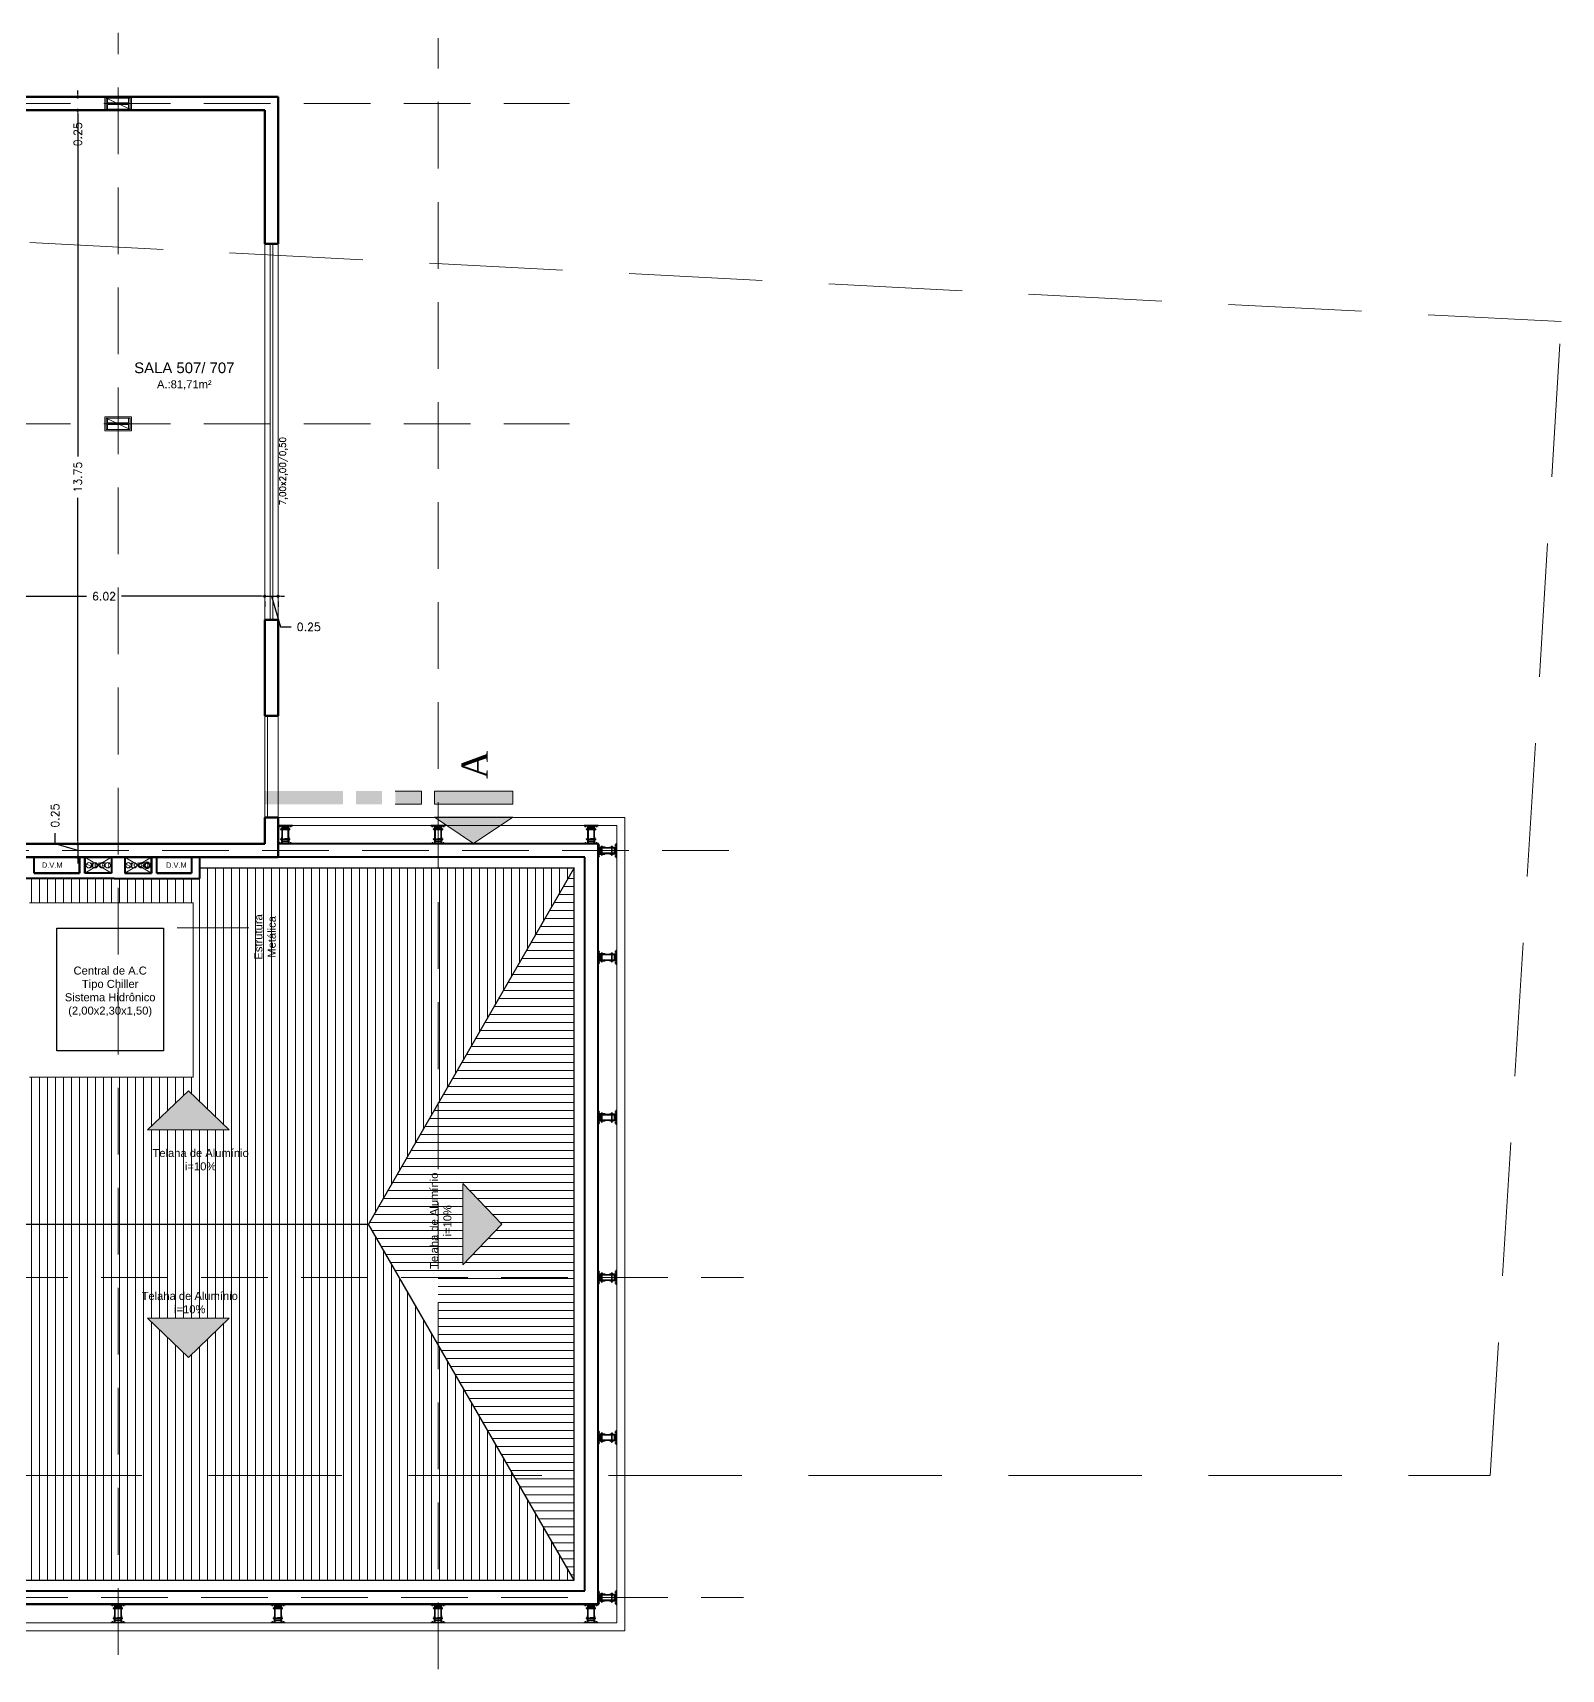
# Model space of a CAD drawing. Header units: millimetres. Extents: x 705 to 840, y 133 to 501.
# Drawn here: x 757.59 to 786.25, y 237.6 to 268.27 of the extents above; entities that cross this region are included whole.
import ezdxf

# ---------------------------------------------------------------- set-up
doc = ezdxf.new("R2010")
doc.units = ezdxf.units.MM
doc.header["$LTSCALE"] = 10
doc.linetypes.add('DASHED2', pattern=[0.375, 0.25, -0.125])
doc.layers.get('0').update_dxf_attribs({"color": 90})
doc.layers.add('ACCESORIO', color=90, linetype='Continuous')
for name, color, linetype, lineweight in [('cinza 03', 252, 'Continuous', 13), ('COTA', 90, 'Continuous', 9), ('linha estutura', 252, 'Continuous', 13), ('PAREDES 2', 50, 'Continuous', 50), ('Pilares', 16, 'Continuous', 20), ('pn 02', 16, 'Continuous', 20), ('pn 04', 130, 'Continuous', 40), ('PN-01', 90, 'Continuous', 13), ('PN-03', 180, 'Continuous', 30), ('recuos', 16, 'Continuous', 20), ('texto', 16, 'Continuous', 20)]:
    doc.layers.add(name, color=color, linetype=linetype, lineweight=lineweight)
doc.styles.get("Standard").update_dxf_attribs({"font": 'simplex.shx'})
doc.dimstyles.new('1-100', dxfattribs={"dimtxt": 0.15, "dimasz": 0.06, "dimexe": 0.2, "dimexo": 0.1, "dimgap": 0.1, "dimtad": 0, "dimzin": 0, "dimdsep": 46, "dimtxsty": 'Standard', "dimblk": 'DOT', "dimcen": 0.09, "dimclrd": 90, "dimclre": 90, "dimclrt": 16, "dimadec": 0, "dimazin": 0, "dimtfac": 1, "dimtofl": 0, "dimtmove": 0, "dimatfit": 3, "dimldrblk": 'DOT', "dimfxl": 0, "dimtolj": 1, "dimtzin": 0, "dimarcsym": 0})

# ---------------------------------------------------------------- blocks, each defined once
blk = doc.blocks.new('BLO253')
blk.add_lwpolyline([(39.6, 2, -0.4142136), (40.6, 1, 0.4142136), (41.6, 0), (91.5, 0, 0.4142136), (92.5, 1), (92.5, 4, 0.4142136), (91.5, 5), (49.6, 5, -0.4142136), (44.6, 10), (44.6, 89, 0.4142136), (43.6, 90), (41.6, 90, 0.4142136), (40.6, 89), (40.6, 6.5, -0.4142136), (39.1, 5), (-39.1, 5, -0.4142136), (-40.6, 6.5), (-40.6, 89, 0.4142136), (-41.6, 90), (-43.6, 90, 0.4142136), (-44.6, 89), (-44.6, 10, -0.4142136), (-49.6, 5), (-91.5, 5, 0.4142136), (-92.5, 4), (-92.5, 1, 0.4142136), (-91.5, 0), (-41.6, 0, 0.4142136), (-40.6, 1, -0.4142136), (-39.6, 2)], format="xyb", close=True)
blk = doc.blocks.new('CAB-BUL')
for p, q in [((-6, 11), (6, 11)), ((-4, 2), (-4, 9)), ((-4, 1), (-4, 2)), ((4, 2), (4, 9)), ((4, 1), (4, 2))]:
    blk.add_line(p, q)
blk.add_lwpolyline([(-9, 1), (9, 1), (9, 0), (-9, 0)], close=True)
blk.add_lwpolyline([(8, 9, 0.888889), (4, 9, 0.50025), (-4, 9, 0.88987), (-8, 9), (-8, 2), (8, 2)], format="xyb", close=True)
blk = doc.blocks.new('TUERCA')
for p, q in [((-7, -2), (7, -2)), ((7, -10), (-7, -10)), ((-5, -11), (3, -10)), ((-5, -12), (4, -11)), ((-5, -13), (4, -12)), ((-5, -14), (4, -13)), ((-5, -16), (4, -14)), ((-4, -8), (-4, -3)), ((-3, -16), (4, -16)), ((4, -3), (4, -8))]:
    blk.add_line(p, q)
blk.add_lwpolyline([(-9, 0), (9, 0), (9, -2), (-9, -2)], close=True)
blk.add_lwpolyline([(-4, -8, -0.666895), (-9, -8), (-9, -3, -0.666895), (-4, -3, -0.349005), (4, -3, -0.666667), (9, -3), (9, -8, -0.666667), (4, -8, -0.349005)], format="xyb", close=True)
blk.add_lwpolyline([(-4, -10), (-3, -10), (-5, -11), (-3, -11), (-5, -12), (-3, -12), (-5, -13), (-3, -14), (-5, -14), (-3, -15), (-5, -16), (-3, -16), (3, -16), (4, -16), (3, -15), (4, -14), (3, -14), (4, -13), (3, -13), (4, -12), (3, -11), (4, -11), (3, -10), (4, -10)])
blk = doc.blocks.new('fixação madeira')
at = {"layer": 'ACCESORIO'}
for p, q in [((-0.052, -0.063), (-0.05, -0.076)), ((-0.052, -0.251), (-0.05, -0.264)), ((-0.05, -0.063), (-0.048, -0.076)), ((-0.05, -0.251), (-0.048, -0.264)), ((-0.048, -0.063), (-0.047, -0.076)), ((-0.048, -0.251), (-0.047, -0.264)), ((-0.047, -0.063), (-0.045, -0.076)), ((-0.047, -0.251), (-0.045, -0.264)), ((-0.045, -0.063), (-0.043, -0.076)), ((-0.045, -0.251), (-0.043, -0.264)), ((-0.043, -0.063), (-0.041, -0.076)), ((-0.043, -0.251), (-0.041, -0.264)), ((-0.041, -0.063), (-0.039, -0.076)), ((-0.041, -0.251), (-0.039, -0.264)), ((-0.039, -0.063), (-0.038, -0.076)), ((-0.039, -0.251), (-0.038, -0.264)), ((-0.038, -0.063), (-0.036, -0.076)), ((-0.038, -0.251), (-0.036, -0.264)), ((-0.036, -0.063), (-0.034, -0.076)), ((-0.036, -0.251), (-0.034, -0.264)), ((-0.034, -0.063), (-0.032, -0.076)), ((-0.034, -0.251), (-0.032, -0.264)), ((-0.032, -0.063), (-0.03, -0.076)), ((-0.032, -0.251), (-0.03, -0.264)), ((-0.03, -0.063), (-0.029, -0.076)), ((-0.03, -0.251), (-0.029, -0.264)), ((-0.029, -0.063), (-0.027, -0.076)), ((-0.029, -0.251), (-0.027, -0.264)), ((-0.027, -0.063), (-0.025, -0.076)), ((-0.027, -0.251), (-0.025, -0.264)), ((-0.025, -0.063), (-0.023, -0.076)), ((-0.025, -0.251), (-0.023, -0.264)), ((-0.023, -0.063), (-0.021, -0.076)), ((-0.023, -0.251), (-0.021, -0.264)), ((-0.021, -0.063), (-0.02, -0.076)), ((-0.021, -0.251), (-0.02, -0.264)), ((-0.02, -0.063), (-0.018, -0.076)), ((-0.02, -0.251), (-0.018, -0.264)), ((-0.018, -0.063), (-0.016, -0.076)), ((-0.018, -0.251), (-0.016, -0.264)), ((-0.016, -0.063), (-0.014, -0.076)), ((-0.016, -0.251), (-0.014, -0.264)), ((-0.014, -0.063), (-0.012, -0.076)), ((-0.014, -0.251), (-0.012, -0.264)), ((-0.012, -0.076), (-0.012, -0.063)), ((-0.012, -0.264), (-0.012, -0.251))]:
    blk.add_line(p, q, dxfattribs=at)
for points in [[(-0.06, -0.034), (0.057, -0.034), (0.057, -0.308), (-0.06, -0.308)], [(-0.052, -0.042), (0.049, -0.042), (0.049, -0.3), (-0.052, -0.3)]]:
    blk.add_lwpolyline(points, close=True, dxfattribs=at)
for points in [[(0.049, -0.063), (-0.014, -0.063), (-0.015, -0.066), (-0.016, -0.063), (-0.017, -0.066), (-0.018, -0.063), (-0.018, -0.066), (-0.02, -0.063), (-0.02, -0.066), (-0.021, -0.063), (-0.022, -0.066), (-0.023, -0.063), (-0.024, -0.066), (-0.025, -0.063), (-0.026, -0.066), (-0.027, -0.063), (-0.027, -0.066), (-0.029, -0.063), (-0.029, -0.066), (-0.03, -0.063), (-0.031, -0.066), (-0.032, -0.063), (-0.033, -0.066), (-0.034, -0.063), (-0.035, -0.066), (-0.036, -0.063), (-0.036, -0.066), (-0.038, -0.063), (-0.038, -0.066), (-0.039, -0.063), (-0.04, -0.066), (-0.041, -0.063), (-0.042, -0.066), (-0.043, -0.063), (-0.044, -0.066), (-0.045, -0.063), (-0.045, -0.066), (-0.047, -0.063), (-0.047, -0.066), (-0.048, -0.063), (-0.049, -0.066), (-0.05, -0.063), (-0.051, -0.066), (-0.052, -0.063)], [(-0.052, -0.076), (-0.051, -0.074), (-0.05, -0.076), (-0.05, -0.074), (-0.048, -0.076), (-0.048, -0.074), (-0.047, -0.076), (-0.046, -0.074), (-0.045, -0.076), (-0.044, -0.074), (-0.043, -0.076), (-0.042, -0.074), (-0.041, -0.076), (-0.041, -0.074), (-0.039, -0.076), (-0.039, -0.074), (-0.038, -0.076), (-0.037, -0.074), (-0.036, -0.076), (-0.035, -0.074), (-0.034, -0.076), (-0.033, -0.074), (-0.032, -0.076), (-0.032, -0.074), (-0.03, -0.076), (-0.03, -0.074), (-0.029, -0.076), (-0.028, -0.074), (-0.027, -0.076), (-0.026, -0.074), (-0.025, -0.076), (-0.024, -0.074), (-0.023, -0.076), (-0.023, -0.074), (-0.021, -0.076), (-0.021, -0.074), (-0.02, -0.076), (-0.019, -0.074), (-0.018, -0.076), (-0.017, -0.074), (-0.016, -0.076), (-0.015, -0.074), (-0.014, -0.076), (-0.014, -0.074), (-0.012, -0.076), (0.049, -0.076)], [(0.049, -0.251), (-0.014, -0.251), (-0.015, -0.253), (-0.016, -0.251), (-0.017, -0.253), (-0.018, -0.251), (-0.018, -0.253), (-0.02, -0.251), (-0.02, -0.253), (-0.021, -0.251), (-0.022, -0.253), (-0.023, -0.251), (-0.024, -0.253), (-0.025, -0.251), (-0.026, -0.253), (-0.027, -0.251), (-0.027, -0.253), (-0.029, -0.251), (-0.029, -0.253), (-0.03, -0.251), (-0.031, -0.253), (-0.032, -0.251), (-0.033, -0.253), (-0.034, -0.251), (-0.035, -0.253), (-0.036, -0.251), (-0.036, -0.253), (-0.038, -0.251), (-0.038, -0.253), (-0.039, -0.251), (-0.04, -0.253), (-0.041, -0.251), (-0.042, -0.253), (-0.043, -0.251), (-0.044, -0.253), (-0.045, -0.251), (-0.045, -0.253), (-0.047, -0.251), (-0.047, -0.253), (-0.048, -0.251), (-0.049, -0.253), (-0.05, -0.251), (-0.051, -0.253), (-0.052, -0.251)], [(-0.052, -0.264), (-0.051, -0.262), (-0.05, -0.264), (-0.05, -0.262), (-0.048, -0.264), (-0.048, -0.262), (-0.047, -0.264), (-0.046, -0.262), (-0.045, -0.264), (-0.044, -0.262), (-0.043, -0.264), (-0.042, -0.262), (-0.041, -0.264), (-0.041, -0.262), (-0.039, -0.264), (-0.039, -0.262), (-0.038, -0.264), (-0.037, -0.262), (-0.036, -0.264), (-0.035, -0.262), (-0.034, -0.264), (-0.033, -0.262), (-0.032, -0.264), (-0.032, -0.262), (-0.03, -0.264), (-0.03, -0.262), (-0.029, -0.264), (-0.028, -0.262), (-0.027, -0.264), (-0.026, -0.262), (-0.025, -0.264), (-0.024, -0.262), (-0.023, -0.264), (-0.023, -0.262), (-0.021, -0.264), (-0.021, -0.262), (-0.02, -0.264), (-0.019, -0.262), (-0.018, -0.264), (-0.017, -0.262), (-0.016, -0.264), (-0.015, -0.262), (-0.014, -0.264), (-0.014, -0.262), (-0.012, -0.264), (0.049, -0.264)]]:
    blk.add_lwpolyline(points, dxfattribs=at)
at = {"layer": 'ACCESORIO', "xscale": 0.001440000000002328, "yscale": 0.001440000000002328, "zscale": 0.00144, "rotation": 180}
blk.add_blockref('BLO253', (-0.001, 0.001), dxfattribs=at)
at = {"layer": 'ACCESORIO', "xscale": -0.001440000000002328, "yscale": 0.001440000000002328, "zscale": 0.00144}
blk.add_blockref('BLO253', (-0.001, -0.345), dxfattribs=at)
at = {"layer": 'ACCESORIO', "linetype": 'Continuous', "xscale": 0.001440000000002328, "yscale": 0.001440000000002328, "zscale": 0.00144}
for name, p, rotation in [('CAB-BUL', (-0.105, -0.006), 180), ('TUERCA', (-0.066, -0.07), 270), ('CAB-BUL', (0.063, -0.07), 270), ('CAB-BUL', (0.063, -0.258), 270), ('CAB-BUL', (0.1, -0.006), 180)]:
    blk.add_blockref(name, p, dxfattribs=dict(at, rotation=rotation))
at = {"layer": 'ACCESORIO', "color": 252, "linetype": 'Continuous', "xscale": 0.001440000000002328, "yscale": 0.001440000000002328, "zscale": 0.00144, "rotation": 270}
blk.add_blockref('TUERCA', (-0.066, -0.258), dxfattribs=at)
at = {"layer": 'ACCESORIO', "linetype": 'Continuous', "xscale": -0.001440000000002328, "yscale": 0.001440000000002328, "zscale": 0.00144}
for p in [(-0.105, -0.338), (0.1, -0.338)]:
    blk.add_blockref('CAB-BUL', p, dxfattribs=at)
blk = doc.blocks.new('_DOT')
at = {"color": 0, "linetype": 'ByBlock'}
blk.add_line((-0.5, 0), (-1, 0), dxfattribs=at)
at = {"color": 0, "linetype": 'ByBlock', "const_width": 0.5}
blk.add_lwpolyline([(-0.25, 0, 1), (0.25, 0, 1)], format="xyb", close=True, dxfattribs=at)
blk = doc.blocks.new('*D131')
at = {"layer": 'linha estutura', "color": 90, "lineweight": -2}
for p, q in [((755.976, 257.707), (758.6, 257.707)), ((761.881, 257.707), (759.257, 257.707)), ((755.916, 257.607), (755.916, 257.507)), ((761.941, 257.607), (761.941, 257.507))]:
    blk.add_line(p, q, dxfattribs=at)
at = {"layer": 'linha estutura', "color": 90, "lineweight": -2, "xscale": 0.06, "yscale": 0.06, "zscale": 0.06, "rotation": 180}
blk.add_blockref('_DOT', (755.916, 257.707), dxfattribs=at)
at = {"layer": 'linha estutura', "color": 90, "lineweight": -2, "xscale": 0.06, "yscale": 0.06, "zscale": 0.06}
blk.add_blockref('_DOT', (761.941, 257.707), dxfattribs=at)
at = {"layer": 'linha estutura', "color": 16, "insert": (758.928, 257.707), "char_height": 0.15, "attachment_point": 5}
blk.add_mtext('\\A1;6.02', dxfattribs=at)
blk = doc.blocks.new('*D132')
at = {"layer": 'linha estutura', "color": 90, "lineweight": -2}
for p, q in [((761.881, 257.707), (761.821, 257.707)), ((761.941, 257.707), (762.191, 257.707)), ((762.066, 257.707), (762.238, 257.132)), ((762.251, 257.707), (762.311, 257.707)), ((761.941, 257.607), (761.941, 257.507)), ((762.191, 257.607), (762.191, 257.507)), ((762.238, 257.132), (762.438, 257.132))]:
    blk.add_line(p, q, dxfattribs=at)
at = {"layer": 'linha estutura', "color": 90, "lineweight": -2, "xscale": 0.06, "yscale": 0.06, "zscale": 0.06}
blk.add_blockref('_DOT', (761.941, 257.707), dxfattribs=at)
at = {"layer": 'linha estutura', "color": 90, "lineweight": -2, "xscale": 0.06, "yscale": 0.06, "zscale": 0.06, "rotation": 180}
blk.add_blockref('_DOT', (762.191, 257.707), dxfattribs=at)
at = {"layer": 'linha estutura', "color": 16, "insert": (762.767, 257.132), "char_height": 0.15, "attachment_point": 5}
blk.add_mtext('\\A1;0.25', dxfattribs=at)
blk = doc.blocks.new('*D140')
at = {"layer": 'linha estutura', "color": 90, "lineweight": -2}
for p, q in [((758.435, 267.126), (758.435, 267.186)), ((758.221, 267.066), (758.635, 267.066)), ((758.221, 266.816), (758.635, 266.816)), ((758.435, 266.756), (758.435, 266.696))]:
    blk.add_line(p, q, dxfattribs=at)
at = {"layer": 'linha estutura', "color": 90, "lineweight": -2, "xscale": 0.06, "yscale": 0.06, "zscale": 0.06}
for p, rotation in [((758.435, 267.066), 270), ((758.435, 266.816), 90)]:
    blk.add_blockref('_DOT', p, dxfattribs=dict(at, rotation=rotation))
at = {"layer": 'linha estutura', "color": 16, "insert": (758.435, 266.367), "char_height": 0.15, "attachment_point": 5, "rotation": 90}
blk.add_mtext('\\A1;0.25', dxfattribs=at)
blk = doc.blocks.new('*D141')
at = {"layer": 'linha estutura', "color": 90, "lineweight": -2}
for p, q in [((758.221, 266.816), (758.635, 266.816)), ((758.435, 266.756), (758.435, 260.326)), ((758.435, 253.126), (758.435, 259.555)), ((758.335, 253.066), (758.235, 253.066))]:
    blk.add_line(p, q, dxfattribs=at)
at = {"layer": 'linha estutura', "color": 90, "lineweight": -2, "xscale": 0.06, "yscale": 0.06, "zscale": 0.06}
for p, rotation in [((758.435, 266.816), 90), ((758.435, 253.066), 270)]:
    blk.add_blockref('_DOT', p, dxfattribs=dict(at, rotation=rotation))
at = {"layer": 'linha estutura', "color": 16, "insert": (758.435, 259.941), "char_height": 0.15, "attachment_point": 5, "rotation": 90}
blk.add_mtext('\\A1;13.75', dxfattribs=at)
blk = doc.blocks.new('*D142')
at = {"layer": 'linha estutura', "color": 90, "lineweight": -2}
for p, q in [((758.01, 253.068), (758.01, 253.268)), ((758.435, 252.941), (758.01, 253.068)), ((758.335, 253.066), (758.235, 253.066)), ((758.435, 253.126), (758.435, 253.186)), ((758.435, 253.066), (758.435, 252.816)), ((758.335, 252.816), (758.235, 252.816)), ((758.435, 252.756), (758.435, 252.696))]:
    blk.add_line(p, q, dxfattribs=at)
at = {"layer": 'linha estutura', "color": 90, "lineweight": -2, "xscale": 0.06, "yscale": 0.06, "zscale": 0.06}
for p, rotation in [((758.435, 253.066), 270), ((758.435, 252.816), 90)]:
    blk.add_blockref('_DOT', p, dxfattribs=dict(at, rotation=rotation))
at = {"layer": 'linha estutura', "color": 16, "insert": (758.01, 253.597), "char_height": 0.15, "attachment_point": 5, "rotation": 90}
blk.add_mtext('\\A1;0.25', dxfattribs=at)

msp = doc.modelspace()

# ---------------------------------------------------------------- hatches: boundary and pattern name
at = {"layer": 'cinza 03'}
h = msp.add_hatch(dxfattribs=at)
h.set_pattern_fill('_USER', color=256, scale=0.15, angle=90, style=0, pattern_type=0)
h.set_pattern_definition([(90, (759.06589, 189.11928), (-0.15, 9e-18), [])])
h.paths.add_polyline_path([(765.191, 252.616), (760.716, 252.616), (760.716, 252.416), (759.191, 252.416), (759.191, 251.964), (760.597, 251.964), (760.597, 248.696), (759.191, 248.696), (759.191, 245.941), (763.887, 245.941), (765.191, 248.199)])
h.paths.add_polyline_path([(761.272, 247.706), (759.745, 247.706), (760.509, 248.441)], flags=16)
h.paths.add_polyline_path([(759.191, 248.696), (757.531, 248.696), (755.779, 248.696), (757.37, 245.941), (759.191, 245.941)])
h.paths.add_polyline_path([(757.466, 252.616), (755.416, 252.616), (755.416, 251.964), (757.531, 251.964), (759.191, 251.964), (759.191, 252.416), (759.116, 252.416), (757.466, 252.416)])
h.paths.add_polyline_path([(754.466, 252.616), (753.816, 252.616), (753.816, 252.096), (754.466, 250.971)])
h.paths.add_polyline_path([(767.741, 252.616), (765.191, 252.616), (765.191, 248.199)])
h.paths.add_polyline_path([(759.191, 245.941), (757.37, 245.941), (756.792, 244.941), (759.191, 244.941)])
h.paths.add_polyline_path([(759.191, 244.941), (756.792, 244.941), (754.649, 241.229), (759.191, 241.229)])
h.paths.add_polyline_path([(759.191, 241.229), (754.649, 241.229), (753.516, 239.266), (759.191, 239.266)])
h.paths.add_polyline_path([(765.191, 241.229), (759.191, 241.229), (759.191, 239.266), (765.191, 239.266)])
h.paths.add_polyline_path([(765.191, 243.682), (764.464, 244.941), (759.191, 244.941), (759.191, 241.229), (765.191, 241.229)])
h.paths.add_polyline_path([(760.509, 243.441), (759.745, 244.175), (761.272, 244.175)], flags=16)
h.paths.add_polyline_path([(763.887, 245.941), (759.191, 245.941), (759.191, 244.941), (764.464, 244.941)])
h.paths.add_polyline_path([(765.191, 243.682), (765.191, 241.229), (766.607, 241.229)])
h.paths.add_polyline_path([(766.607, 241.229), (765.191, 241.229), (765.191, 239.266), (767.741, 239.266)])
h.paths.add_polyline_path([(759.805, 247.386), (761.673, 247.386), (761.673, 246.902), (759.805, 246.902)], flags=24)
h.paths.add_polyline_path([(761.709, 250.874), (761.709, 251.773), (762.188, 251.773), (762.188, 250.874)], flags=24)
h.paths.add_polyline_path([(759.601, 244.706), (761.469, 244.706), (761.469, 244.222), (759.601, 244.222)], flags=24)
h = msp.add_hatch(dxfattribs=at)
h.set_pattern_fill('_USER', color=256, scale=0.15, style=0, pattern_type=0)
h.set_pattern_definition([(0, (759.06589, 189.11928), (0, 0.15), [])])
h.paths.add_polyline_path([(754.466, 250.971), (753.816, 252.096), (753.816, 244.941), (756.792, 244.941), (757.37, 245.941), (755.779, 248.696), (754.466, 248.696)])
h.paths.add_polyline_path([(755.603, 246.704), (755.603, 245.177), (754.868, 245.941)], flags=16)
h.paths.add_polyline_path([(756.792, 244.941), (753.816, 244.941), (753.816, 241.941), (753.516, 241.941), (753.516, 241.229), (754.649, 241.229)])
h.paths.add_polyline_path([(754.649, 241.229), (753.516, 241.229), (753.516, 239.266)])
h.paths.add_polyline_path([(767.741, 241.229), (766.607, 241.229), (767.741, 239.266)])
h.paths.add_polyline_path([(767.741, 244.941), (765.191, 244.941), (765.191, 243.682), (766.607, 241.229), (767.741, 241.229)])
h.paths.add_polyline_path([(767.741, 252.616), (765.191, 248.199), (765.191, 244.941), (767.741, 244.941)])
h.paths.add_polyline_path([(766.388, 245.941), (765.654, 245.177), (765.654, 246.704)], flags=16)
h.paths.add_polyline_path([(765.191, 248.199), (763.887, 245.941), (764.464, 244.941), (765.191, 244.941)])
h.paths.add_polyline_path([(755.911, 245.069), (755.911, 246.937), (756.395, 246.937), (756.395, 245.069)], flags=24)
h.paths.add_polyline_path([(765.002, 245.069), (765.002, 246.937), (765.486, 246.937), (765.486, 245.069)], flags=9)
for points in [[(760.509, 248.441), (759.745, 247.706), (761.272, 247.706)], [(766.388, 245.941), (765.654, 245.177), (765.654, 246.704)], [(760.509, 243.441), (759.745, 244.175), (761.272, 244.175)]]:
    msp.add_hatch(color=256, dxfattribs=at).paths.add_polyline_path(points)
at = {"layer": 'Pilares'}
for points in [[(758.966, 267.046), (758.966, 266.836), (758.996, 266.836), (758.996, 266.926), (759.386, 266.926), (759.386, 266.836), (759.416, 266.836), (759.416, 267.046), (759.386, 267.046), (759.386, 266.956), (758.996, 266.956), (758.996, 267.046)], [(758.966, 261.046), (758.966, 260.836), (758.996, 260.836), (758.996, 260.926), (759.386, 260.926), (759.386, 260.836), (759.416, 260.836), (759.416, 261.046), (759.386, 261.046), (759.386, 260.956), (758.996, 260.956), (758.996, 261.046)]]:
    msp.add_hatch(color=256, dxfattribs=at).paths.add_polyline_path(points)
at = {"layer": 'PN-01', "ltscale": 0.05}
h = msp.add_hatch(color=256, dxfattribs=at)
h.paths.add_polyline_path([(765.857, 253.075), (766.592, 253.565), (765.122, 253.565)])
h.paths.add_polyline_path([(765.122, 253.81), (766.592, 253.81), (766.592, 254.055), (765.122, 254.055)])
h.paths.add_polyline_path([(764.387, 253.81), (764.877, 253.81), (764.877, 254.055), (764.387, 254.055)])
h.paths.add_polyline_path([(763.652, 253.81), (764.142, 253.81), (764.142, 254.055), (763.652, 254.055)])
h.paths.add_polyline_path([(762.683, 253.81), (763.407, 253.81), (763.407, 254.055), (762.683, 254.055)])
h.paths.add_polyline_path([(761.937, 253.81), (762.683, 253.81), (762.683, 254.055), (761.937, 254.055)])

# ---------------------------------------------------------------- linework, layer by layer
at = {"layer": 'cinza 03'}
for p, q in [((759.066, 252.516), (758.566, 252.816)), ((758.566, 252.516), (759.066, 252.816)), ((759.316, 252.516), (759.816, 252.816)), ((759.816, 252.516), (759.316, 252.816))]:
    msp.add_line(p, q, dxfattribs=at)
for points in [[(760.509, 248.441), (759.745, 247.706), (761.272, 247.706)], [(766.388, 245.941), (765.654, 245.177), (765.654, 246.704)], [(760.509, 243.441), (759.745, 244.175), (761.272, 244.175)]]:
    msp.add_lwpolyline(points, close=True, dxfattribs=at)
for centre in [(758.646, 252.665), (758.646, 252.665), (758.76, 252.665), (758.76, 252.665), (758.889, 252.665), (758.889, 252.665), (758.997, 252.665), (758.997, 252.665), (759.385, 252.665), (759.385, 252.665), (759.385, 252.665), (759.492, 252.665), (759.492, 252.665), (759.492, 252.665), (759.622, 252.665), (759.622, 252.665), (759.736, 252.665)]:
    msp.add_circle(centre, 0.05, dxfattribs=at)
at = {"layer": 'COTA'}
msp.add_line((760.302, 251.493), (761.645, 251.493), dxfattribs=at)
at = {"layer": 'linha estutura', "linetype": 'DASHED2', "ltscale": 0.5}
for p, q in [((759.191, 237.87), (759.191, 268.27)), ((765.191, 237.597), (765.191, 268.17)), ((723.297, 266.941), (767.656, 266.941)), ((723.297, 260.941), (767.656, 260.941)), ((724.39, 252.941), (771.017, 252.941)), ((723.247, 244.941), (770.918, 244.941)), ((723.247, 238.941), (770.918, 238.941))]:
    msp.add_line(p, q, dxfattribs=at)
at = {"layer": 'PAREDES 2'}
for p, q in [((762.191, 267.066), (753.066, 267.066)), ((762.191, 264.316), (762.191, 267.066)), ((761.941, 266.816), (753.316, 266.816)), ((761.941, 264.316), (761.941, 266.816)), ((762.191, 264.316), (761.941, 264.316)), ((761.941, 255.466), (761.941, 257.266)), ((761.941, 257.266), (762.191, 257.266)), ((762.191, 255.466), (762.191, 257.266)), ((761.941, 255.466), (762.191, 255.466)), ((761.941, 253.066), (761.941, 253.562)), ((762.194, 253.562), (761.941, 253.562)), ((762.191, 252.816), (762.191, 253.562)), ((755.916, 253.066), (761.941, 253.066)), ((755.466, 252.816), (760.716, 252.816)), ((758.466, 252.516), (758.466, 252.816)), ((758.566, 252.516), (758.566, 252.816)), ((759.816, 252.516), (759.816, 252.816)), ((760.716, 252.816), (762.191, 252.816)), ((758.466, 252.516), (757.616, 252.516)), ((759.916, 252.516), (760.566, 252.516)), ((753.066, 238.816), (768.191, 238.816))]:
    msp.add_line(p, q, dxfattribs=at)
msp.add_circle((759.736, 252.665), 0.05, dxfattribs=at)
at = {"layer": 'Pilares'}
for p, q in [((758.941, 267.071), (758.941, 266.811)), ((758.941, 267.071), (759.441, 267.071)), ((758.966, 267.046), (759.416, 267.046)), ((759.416, 266.836), (758.966, 267.046)), ((758.996, 266.956), (758.996, 267.046)), ((758.996, 266.956), (759.386, 266.956)), ((758.996, 266.836), (758.996, 266.926)), ((758.996, 266.926), (759.386, 266.926)), ((759.386, 266.956), (759.386, 267.046)), ((759.386, 266.836), (759.386, 266.926)), ((759.441, 267.071), (759.441, 266.811)), ((758.941, 266.811), (759.441, 266.811)), ((758.966, 266.836), (759.416, 266.836)), ((758.941, 261.071), (758.941, 260.811)), ((758.941, 261.071), (759.441, 261.071)), ((758.966, 261.046), (759.416, 261.046)), ((759.416, 260.836), (758.966, 261.046)), ((758.996, 260.956), (758.996, 261.046)), ((759.386, 260.956), (759.386, 261.046)), ((759.441, 261.071), (759.441, 260.811)), ((758.941, 260.811), (759.441, 260.811)), ((758.966, 260.836), (759.416, 260.836)), ((758.996, 260.956), (759.386, 260.956)), ((758.996, 260.836), (758.996, 260.926)), ((758.996, 260.926), (759.386, 260.926)), ((759.386, 260.836), (759.386, 260.926))]:
    msp.add_line(p, q, dxfattribs=at)
for points in [[(758.996, 267.046), (758.966, 267.046), (758.966, 266.836), (758.996, 266.836)], [(759.386, 266.836), (759.416, 266.836), (759.416, 267.046), (759.386, 267.046)], [(758.996, 261.046), (758.966, 261.046), (758.966, 260.836), (758.996, 260.836)], [(759.386, 260.836), (759.416, 260.836), (759.416, 261.046), (759.386, 261.046)]]:
    msp.add_lwpolyline(points, dxfattribs=at)
at = {"layer": 'pn 02'}
for p, q in [((761.941, 255.466), (761.941, 253.562)), ((761.991, 255.466), (761.991, 253.562)), ((762.194, 253.562), (762.194, 255.466)), ((764.877, 254.055), (764.387, 254.055)), ((764.877, 254.055), (764.877, 253.81)), ((766.592, 254.055), (765.122, 254.055)), ((765.122, 254.055), (765.122, 253.81)), ((766.592, 253.81), (766.592, 254.055)), ((764.387, 253.81), (764.877, 253.81)), ((765.122, 253.81), (766.592, 253.81)), ((762.194, 253.562), (768.691, 253.562)), ((762.194, 253.412), (768.541, 253.412)), ((765.122, 253.565), (766.592, 253.565)), ((768.541, 238.466), (768.541, 253.412)), ((768.691, 238.316), (768.691, 253.562)), ((752.716, 238.466), (768.541, 238.466)), ((752.566, 238.316), (768.691, 238.316))]:
    msp.add_line(p, q, dxfattribs=at)
at = {"layer": 'pn 02', "ltscale": 0.05}
for q in [(765.122, 253.565), (765.122, 253.565), (765.857, 253.075)]:
    msp.add_line((766.592, 253.565), q, dxfattribs=at)
at = {"layer": 'pn 02'}
msp.add_lwpolyline([(757.531, 248.696), (757.531, 248.696), (760.597, 248.696), (760.597, 251.964), (757.531, 251.964)], dxfattribs=at)
at = {"layer": 'pn 04'}
for p, q in [((768.191, 253.066), (762.191, 253.066)), ((768.191, 253.066), (762.191, 253.066)), ((768.191, 238.816), (768.191, 253.066)), ((757.616, 252.516), (757.616, 252.816)), ((757.616, 252.516), (757.616, 252.816)), ((758.466, 252.516), (758.466, 252.816)), ((758.566, 252.516), (758.566, 252.816)), ((759.066, 252.816), (759.066, 252.516)), ((759.316, 252.816), (759.316, 252.516)), ((759.816, 252.516), (759.816, 252.816)), ((759.916, 252.516), (759.916, 252.816)), ((759.916, 252.516), (759.916, 252.816)), ((760.566, 252.816), (760.566, 252.516)), ((760.566, 252.816), (760.566, 252.516)), ((760.716, 252.816), (760.716, 252.416)), ((767.941, 252.816), (762.191, 252.816)), ((767.941, 239.066), (767.941, 252.816)), ((768.191, 238.816), (768.191, 252.941)), ((758.466, 252.516), (757.616, 252.516)), ((759.066, 252.516), (758.566, 252.516)), ((759.066, 252.516), (758.566, 252.516)), ((759.316, 252.516), (759.816, 252.516)), ((759.916, 252.516), (760.566, 252.516)), ((759.116, 252.416), (757.466, 252.416)), ((759.066, 252.416), (757.616, 252.416)), ((759.116, 252.416), (760.716, 252.416)), ((759.316, 252.416), (760.566, 252.416)), ((753.316, 239.066), (767.941, 239.066)), ((753.066, 238.816), (768.191, 238.816))]:
    msp.add_line(p, q, dxfattribs=at)
at = {"layer": 'PN-01'}
for p, q in [((761.941, 257.266), (761.941, 264.316)), ((762.041, 257.266), (762.041, 264.316)), ((762.091, 257.266), (762.091, 264.316)), ((762.191, 257.266), (762.191, 264.316))]:
    msp.add_line(p, q, dxfattribs=at)
at = {"layer": 'PN-01', "ltscale": 0.05}
msp.add_line((765.857, 253.075), (765.122, 253.565), dxfattribs=at)
at = {"layer": 'PN-03'}
for p, q in [((760.716, 252.616), (767.741, 252.616)), ((767.741, 252.616), (763.887, 245.941)), ((767.741, 239.266), (767.741, 252.616)), ((757.37, 245.941), (763.887, 245.941)), ((767.741, 239.266), (763.887, 245.941)), ((753.516, 239.266), (767.741, 239.266))]:
    msp.add_line(p, q, dxfattribs=at)
msp.add_lwpolyline([(758.041, 251.489), (760.041, 251.489), (760.041, 249.189), (758.041, 249.189)], close=True, dxfattribs=at)
at = {"layer": 'recuos', "linetype": 'DASHED2'}
for p, q in [((786.249, 262.855), (737.445, 265.371)), ((784.918, 241.229), (786.249, 262.855)), ((712.137, 241.229), (784.918, 241.229))]:
    msp.add_line(p, q, dxfattribs=at)

# ---------------------------------------------------------------- block references
at = {"layer": 'cinza 03'}
for p in [(762.327, 253.411), (765.192, 253.411), (768.061, 253.411), (759.191, 238.811), (762.191, 238.811), (765.191, 238.811), (768.059, 238.811)]:
    msp.add_blockref('fixação madeira', p, dxfattribs=at)
at = {"layer": 'cinza 03', "rotation": 90}
for p in [(768.192, 252.942), (768.192, 250.942), (768.192, 247.942), (768.192, 244.942), (768.192, 241.942), (768.192, 238.942)]:
    msp.add_blockref('fixação madeira', p, dxfattribs=at)

# ---------------------------------------------------------------- texts
at = {"layer": 'COTA'}
for s, insert, char_height, width, attachment_point in [('{\\fArial|b0|i0|c0|p34;SALA 507/ 707\\P\\H0.75x;A.:81,71m²}', (760.433, 262.089), 0.2, 2.481, 2), ('{\\fArial|b0|i0|c0|p34;D.V.M}', (757.957, 252.719), 0.1, 0.55043, 2), ('{\\fArial|b0|i0|c0|p34;SHAFT}', (758.822, 252.719), 0.1, 0.50418, 2), ('{\\fArial|b0|i0|c0|p34;SHAFT}', (759.555, 252.719), 0.1, 0.45505, 2), ('{\\fArial|b0|i0|c0|p34;D.V.M}', (760.284, 252.719), 0.1, 0.51916, 2), ('{\\fArial|b0|i0|c0|p34;Central de A.C\\PTipo Chiller\\PSistema Hidrônico\\P(2,00x2,30x1,50)}', (759.043, 249.822), 0.15, 4.861, 8), ('{\\fArial|b0|i0|c0|p34;Telaha de Alumínio \\Pi=10%}', (760.739, 247.348), 0.15, 2.191, 2), ('{\\fArial|b0|i0|c0|p34;Telaha de Alumínio \\Pi=10%}', (760.535, 244.669), 0.15, 2.191, 2)]:
    msp.add_mtext(s, dxfattribs=dict(at, insert=insert, char_height=char_height, width=width, attachment_point=attachment_point))
at = {"layer": 'COTA', "char_height": 0.15, "attachment_point": 2, "rotation": 90}
for s, insert, width in [('{\\fArial|b0|i0|c0|p34;Estrutura Metálica}', (761.747, 251.323), 0.864), ('{\\fArial|b0|i0|c0|p34;Telaha de Alumínio \\Pi=10%}', (765.04, 246.003), 2.191)]:
    msp.add_mtext(s, dxfattribs=dict(at, insert=insert, width=width))
at = {"layer": 'pn 02', "ltscale": 0.05, "insert": (765.633, 254.28), "char_height": 0.49, "width": 3.686, "attachment_point": 1, "rotation": 90}
msp.add_mtext('{\\fTimes New Roman|b0|i0|c0|p18;A}', dxfattribs=at)
at = {"layer": 'texto'}
msp.add_text('7,00x2,00/0,50', height=0.12, rotation=90, dxfattribs=at).set_placement((762.336, 259.413))

# ---------------------------------------------------------------- dimensions: what is measured, and where the dimension line sits
at = {"layer": 'linha estutura'}
dim = msp.add_linear_dim(base=(758.435, 266.816), p1=(758.121, 267.066), p2=(758.121, 266.816), angle=90, dimstyle='1-100', dxfattribs=at)
dim.commit()
dim.dimension.update_dxf_attribs({"geometry": '*D140', "text_midpoint": (758.435, 266.367)})
for base, p1, p2, picture, middle in [((758.435, 253.066), (758.121, 266.816), (758.435, 253.066), '*D141', (758.435, 259.941)), ((758.435, 252.816), (758.435, 253.066), (758.435, 252.816), '*D142', (758.01, 253.368))]:
    dim = msp.add_linear_dim(base=base, p1=p1, p2=p2, angle=90, dimstyle='1-100', override={"dimtmove": 1}, dxfattribs=at)
    dim.commit()
    dim.dimension.update_dxf_attribs({"geometry": picture, "text_midpoint": middle})
for base, p1, p2, picture, middle in [((761.94088962, 257.706892202), (755.91588962, 257.706892202), (761.94088962, 257.706892202), '*D131', (758.92838962, 257.706892202)), ((762.191, 257.707), (761.941, 257.707), (762.191, 257.707), '*D132', (762.538, 257.132))]:
    dim = msp.add_linear_dim(base=base, p1=p1, p2=p2, dimstyle='1-100', override={"dimtmove": 1}, dxfattribs=at)
    dim.commit()
    dim.dimension.update_dxf_attribs({"geometry": picture, "text_midpoint": middle})

doc.saveas('drawing.dxf')
